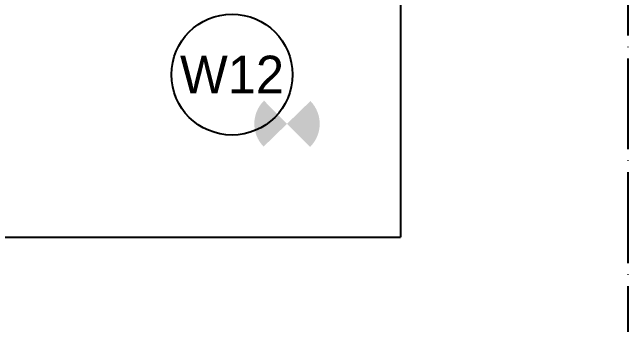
# Model space of a CAD drawing. Header units: metres. Extents: x -16 to 65907, y -5261 to 15511.
# Drawn here: x 18658.6 to 18821.3, y 6407.4 to 6490.1 of the extents above; entities that cross this region are included whole.
import ezdxf

# ---------------------------------------------------------------- set-up
doc = ezdxf.new("R2010")
doc.units = ezdxf.units.M
doc.linetypes.add('ACAD_ISO04W100', pattern=[30, 24, -3, 0, -3])
for name, color, linetype in [('BC-BOUNDARY', 3, 'ACAD_ISO04W100'), ('BC-ELEC_FIT', 10, 'Continuous'), ('BC-TEXT', 7, 'Continuous'), ('BC-WALLS', 1, 'Continuous'), ('BC-WHITECOLOR', 7, 'Continuous')]:
    doc.layers.add(name, color=color, linetype=linetype)
doc.layers.get('BC-ELEC_FIT').off()
doc.styles.add('BC-1IN50-1', font='FreeSans.ttf', dxfattribs={"height": 10})

# ---------------------------------------------------------------- blocks, each defined once
blk = doc.blocks.new('ele_ceiling_box')
at = {"layer": 'BC-WALLS'}
h = blk.add_hatch(color=256, dxfattribs=at)
edge = h.paths.add_edge_path()
edge.add_ellipse((0, 0), major_axis=(-6.11, 6.11), ratio=1, start_angle=179.7537, end_angle=269.2233)
edge.add_line((6.19, 6.03), (0, 0))
edge.add_line((0, 0), (6.08, -6.13))
edge = h.paths.add_edge_path()
edge.add_line((0, 0), (-6.08, 6.13))
edge.add_ellipse((0, 0), major_axis=(-6.11, 6.11), ratio=1, start_angle=359.7537, end_angle=449.2233)
edge.add_line((-6.19, -6.03), (0, 0))

msp = doc.modelspace()

# ---------------------------------------------------------------- linework, layer by layer
at = {"layer": 'BC-BOUNDARY'}
msp.add_line((18821.255, 7501.251), (18821.255, 6199.027), dxfattribs=at)
at = {"layer": 'BC-TEXT', "linetype": 'Continuous'}
msp.add_circle((18716.679, 6473.617), 16, dxfattribs=at)
at = {"layer": 'BC-WHITECOLOR'}
for p in [(18761.213, 6617.597), (18574.213, 6430.587)]:
    msp.add_line(p, (18761.213, 6430.587), dxfattribs=at)

# ---------------------------------------------------------------- block references
at = {"layer": 'BC-ELEC_FIT', "linetype": 'Continuous'}
msp.add_blockref('ele_ceiling_box', (18731.213, 6460.587), dxfattribs=at)

# ---------------------------------------------------------------- texts
at = {"layer": 'BC-TEXT', "insert": (18716.679, 6473.617), "char_height": 10, "width": 33.3881, "attachment_point": 5, "style": 'BC-1IN50-1'}
msp.add_mtext('{\\pxqc;{\\C7;W12}}', dxfattribs=at)

doc.saveas('drawing.dxf')
